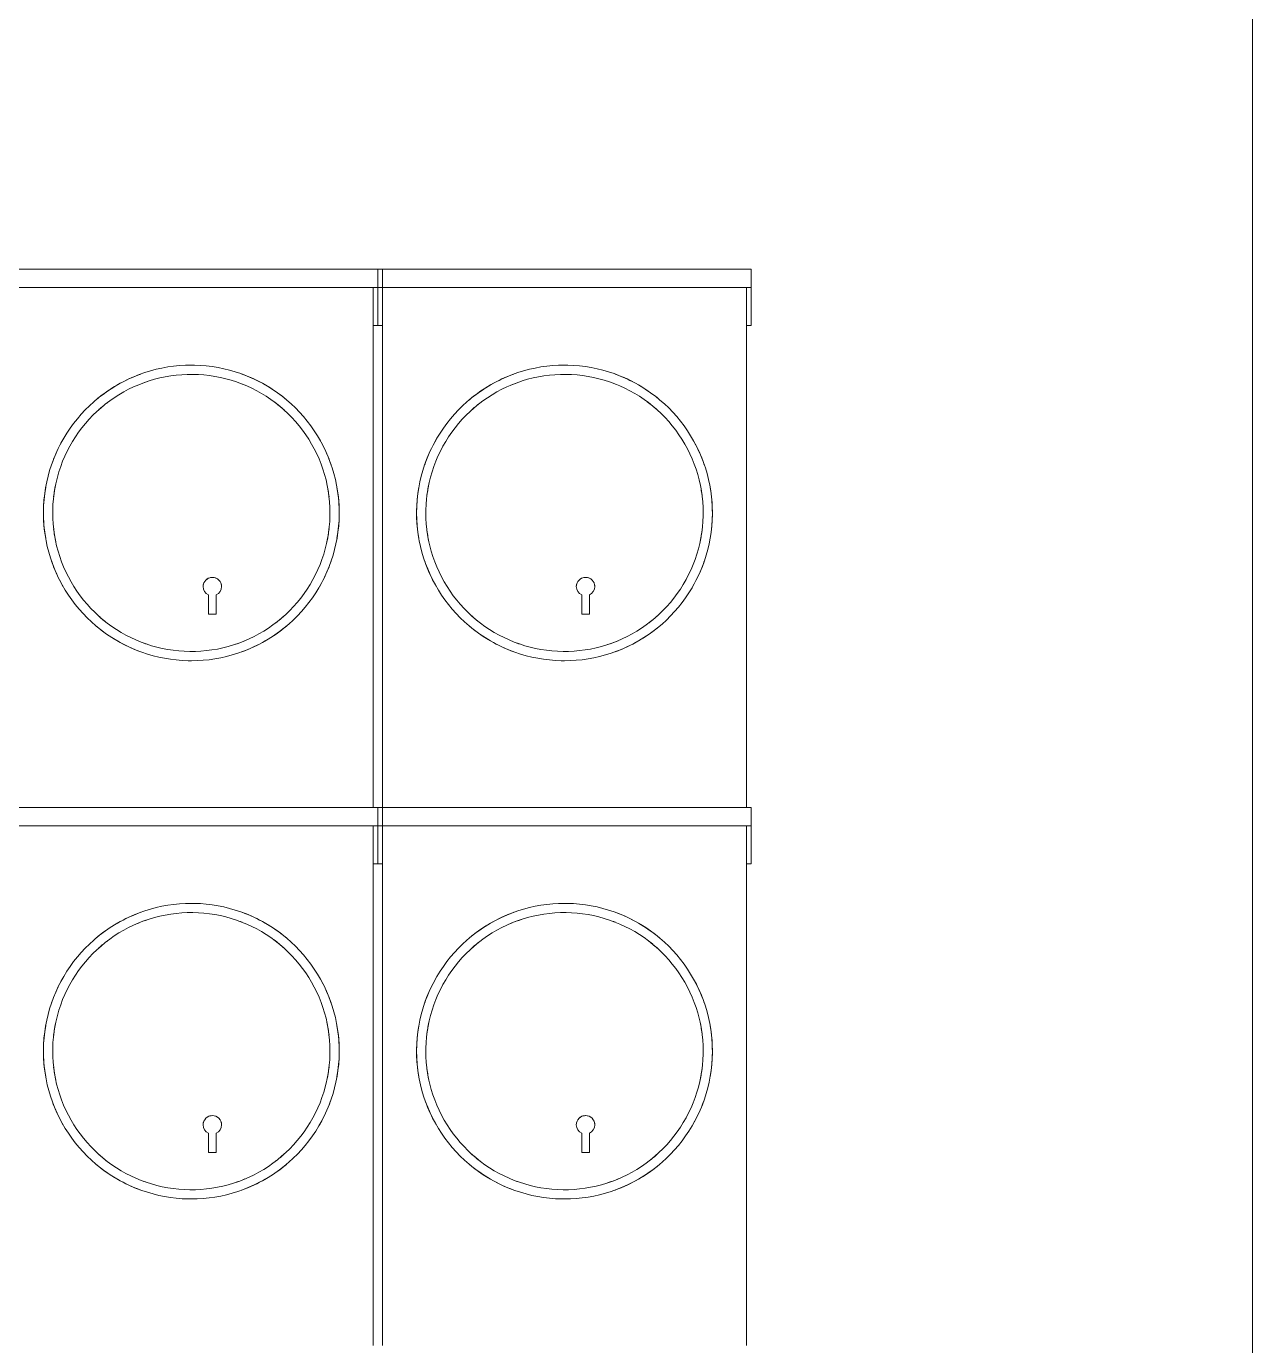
# Model space of a CAD drawing. Header units: metres. Extents: x -144 to 1000, y -717 to 29.
# Drawn here: x 221.269 to 222.112, y -654.906 to -653.999 of the extents above; entities that cross this region are included whole.
import ezdxf

# ---------------------------------------------------------------- set-up
doc = ezdxf.new("R2010")
doc.units = ezdxf.units.M
doc.layers.get('0').update_dxf_attribs({"color": 1})
doc.layers.add('E-ELEC-FIXT', color=7, linetype='Continuous', lineweight=9)
doc.layers.add('S-COLS', color=7, linetype='Continuous', lineweight=9)

# ---------------------------------------------------------------- blocks, each defined once
blk = doc.blocks.new('ololo')
at = {"layer": 'E-ELEC-FIXT'}
for p, q in [((221.5107, -654.16618), (221.25753, -654.16618)), ((221.5107, -654.16618), (221.51388, -654.16618)), ((221.5107, -654.17888), (221.5107, -654.16618)), ((221.51388, -654.17888), (221.51388, -654.16618)), ((221.76705, -654.16618), (221.51388, -654.16618)), ((221.76705, -654.17888), (221.76705, -654.16618)), ((221.25753, -654.17888), (221.5107, -654.17888)), ((221.50753, -654.20503), (221.50753, -654.17888)), ((221.51388, -654.17888), (221.5107, -654.17888)), ((221.5107, -654.17888), (221.5107, -654.20503)), ((221.51388, -654.17888), (221.51388, -654.20503)), ((221.51388, -654.17888), (221.76705, -654.17888)), ((221.76388, -654.20503), (221.76388, -654.17888)), ((221.76705, -654.17888), (221.76705, -654.20503)), ((221.5107, -654.20503), (221.50753, -654.20503)), ((221.50753, -654.53614), (221.50753, -654.20503)), ((221.51388, -654.20503), (221.5107, -654.20503)), ((221.51388, -654.20503), (221.51388, -654.53614)), ((221.76705, -654.20503), (221.76388, -654.20503)), ((221.76388, -654.53614), (221.76388, -654.20503)), ((221.39437, -654.39018), (221.39437, -654.40136)), ((221.39959, -654.40136), (221.39959, -654.39018)), ((221.65072, -654.39018), (221.65072, -654.40136)), ((221.65594, -654.40136), (221.65594, -654.39018)), ((221.39437, -654.40344), (221.39437, -654.40136)), ((221.39437, -654.40136), (221.39437, -654.40344)), ((221.39437, -654.40344), (221.39959, -654.40344)), ((221.39959, -654.40344), (221.39437, -654.40344)), ((221.39959, -654.40136), (221.39959, -654.40344)), ((221.39959, -654.40344), (221.39959, -654.40136)), ((221.65072, -654.40344), (221.65072, -654.40136)), ((221.65072, -654.40136), (221.65072, -654.40344)), ((221.65072, -654.40344), (221.65594, -654.40344)), ((221.65594, -654.40344), (221.65072, -654.40344)), ((221.65594, -654.40136), (221.65594, -654.40344)), ((221.65594, -654.40344), (221.65594, -654.40136)), ((221.5107, -654.53614), (221.25753, -654.53614)), ((221.5107, -654.53614), (221.51388, -654.53614)), ((221.5107, -654.54884), (221.5107, -654.53614)), ((221.51388, -654.54884), (221.51388, -654.53614)), ((221.76705, -654.53614), (221.51388, -654.53614)), ((221.76705, -654.54884), (221.76705, -654.53614)), ((221.25753, -654.54884), (221.5107, -654.54884)), ((221.50753, -654.57499), (221.50753, -654.54884)), ((221.51388, -654.54884), (221.5107, -654.54884)), ((221.5107, -654.54884), (221.5107, -654.57499)), ((221.51388, -654.54884), (221.51388, -654.57499)), ((221.51388, -654.54884), (221.76705, -654.54884)), ((221.76388, -654.57499), (221.76388, -654.54884)), ((221.76705, -654.54884), (221.76705, -654.57499)), ((221.5107, -654.57499), (221.50753, -654.57499)), ((221.50753, -654.9061), (221.50753, -654.57499)), ((221.51388, -654.57499), (221.5107, -654.57499)), ((221.51388, -654.57499), (221.51388, -654.9061)), ((221.76705, -654.57499), (221.76388, -654.57499)), ((221.76388, -654.9061), (221.76388, -654.57499)), ((221.39437, -654.76014), (221.39437, -654.77132)), ((221.39959, -654.77132), (221.39959, -654.76014)), ((221.65072, -654.76014), (221.65072, -654.77132)), ((221.65594, -654.77132), (221.65594, -654.76014)), ((221.39437, -654.7734), (221.39437, -654.77132)), ((221.39437, -654.77132), (221.39437, -654.7734)), ((221.39437, -654.7734), (221.39959, -654.7734)), ((221.39959, -654.7734), (221.39437, -654.7734)), ((221.39959, -654.77132), (221.39959, -654.7734)), ((221.39959, -654.7734), (221.39959, -654.77132)), ((221.65072, -654.7734), (221.65072, -654.77132)), ((221.65072, -654.77132), (221.65072, -654.7734)), ((221.65072, -654.7734), (221.65594, -654.7734)), ((221.65594, -654.7734), (221.65072, -654.7734)), ((221.65594, -654.77132), (221.65594, -654.7734)), ((221.65594, -654.7734), (221.65594, -654.77132))]:
    blk.add_line(p, q, dxfattribs=at)
at = {"layer": 'E-ELEC-FIXT', "flags": 128}
for points in [[(221.38253, -654.23216), (221.37846, -654.23224), (221.37441, -654.23249), (221.37036, -654.23289), (221.36634, -654.23346), (221.36234, -654.23419), (221.35838, -654.23507), (221.35445, -654.23612), (221.35057, -654.23732), (221.34674, -654.23867), (221.34296, -654.24018), (221.33925, -654.24184), (221.33561, -654.24364), (221.33204, -654.24559), (221.32856, -654.24768), (221.32516, -654.24991), (221.32185, -654.25227), (221.31864, -654.25476), (221.31553, -654.25738), (221.31253, -654.26012), (221.30964, -654.26297), (221.30687, -654.26595), (221.30422, -654.26903), (221.30169, -654.27221), (221.2993, -654.27549), (221.29703, -654.27887), (221.29491, -654.28233), (221.29292, -654.28587), (221.29108, -654.28949), (221.28938, -654.29319), (221.28783, -654.29694), (221.28644, -654.30076), (221.28519, -654.30463), (221.28411, -654.30855), (221.28318, -654.3125), (221.28241, -654.31649), (221.2818, -654.32051), (221.28135, -654.32455), (221.28106, -654.3286), (221.28093, -654.33266), (221.28097, -654.33673), (221.28117, -654.34079), (221.28153, -654.34483), (221.28206, -654.34886), (221.28274, -654.35287), (221.28358, -654.35684), (221.28459, -654.36078), (221.28575, -654.36468), (221.28706, -654.36852), (221.28853, -654.37231), (221.29014, -654.37604), (221.29191, -654.3797), (221.29382, -654.38329), (221.29587, -654.3868), (221.29806, -654.39022), (221.30038, -654.39355), (221.30284, -654.39679), (221.30543, -654.39993), (221.30813, -654.40296), (221.31096, -654.40588), (221.3139, -654.40868), (221.31695, -654.41136), (221.32011, -654.41392), (221.32336, -654.41636), (221.32671, -654.41866), (221.33015, -654.42082), (221.33368, -654.42284), (221.33728, -654.42473), (221.34095, -654.42646), (221.34469, -654.42805), (221.34849, -654.42949), (221.35235, -654.43077), (221.35625, -654.4319), (221.3602, -654.43288), (221.36418, -654.43369), (221.36819, -654.43434), (221.37222, -654.43484), (221.37627, -654.43517), (221.38033, -654.43534), (221.38253, -654.43536)], [(221.38253, -654.43536), (221.38659, -654.43528), (221.39065, -654.43504), (221.39469, -654.43463), (221.39871, -654.43406), (221.40271, -654.43333), (221.40668, -654.43245), (221.41061, -654.4314), (221.41449, -654.4302), (221.41832, -654.42885), (221.42209, -654.42734), (221.4258, -654.42568), (221.42944, -654.42388), (221.43301, -654.42193), (221.4365, -654.41984), (221.4399, -654.41761), (221.4432, -654.41525), (221.44641, -654.41276), (221.44952, -654.41014), (221.45252, -654.4074), (221.45541, -654.40455), (221.45818, -654.40157), (221.46083, -654.39849), (221.46336, -654.39531), (221.46576, -654.39203), (221.46802, -654.38865), (221.47015, -654.38519), (221.47213, -654.38165), (221.47398, -654.37803), (221.47567, -654.37433), (221.47722, -654.37058), (221.47862, -654.36676), (221.47986, -654.36289), (221.48095, -654.35897), (221.48188, -654.35502), (221.48265, -654.35103), (221.48326, -654.34701), (221.48371, -654.34297), (221.484, -654.33892), (221.48412, -654.33486), (221.48408, -654.33079), (221.48388, -654.32673), (221.48352, -654.32269), (221.483, -654.31866), (221.48231, -654.31465), (221.48147, -654.31068), (221.48047, -654.30674), (221.47931, -654.30284), (221.478, -654.299), (221.47653, -654.29521), (221.47491, -654.29148), (221.47315, -654.28782), (221.47124, -654.28423), (221.46919, -654.28072), (221.467, -654.2773), (221.46467, -654.27397), (221.46221, -654.27073), (221.45963, -654.2676), (221.45692, -654.26456), (221.4541, -654.26165), (221.45115, -654.25884), (221.4481, -654.25616), (221.44495, -654.2536), (221.44169, -654.25116), (221.43834, -654.24886), (221.4349, -654.2467), (221.43138, -654.24468), (221.42778, -654.24279), (221.4241, -654.24106), (221.42036, -654.23947), (221.41656, -654.23803), (221.41271, -654.23675), (221.4088, -654.23562), (221.40486, -654.23464), (221.40088, -654.23383), (221.39687, -654.23318), (221.39283, -654.23268), (221.38878, -654.23235), (221.38472, -654.23218), (221.38253, -654.23216)], [(221.63888, -654.23216), (221.63481, -654.23224), (221.63076, -654.23249), (221.62671, -654.23289), (221.62269, -654.23346), (221.61869, -654.23419), (221.61473, -654.23507), (221.6108, -654.23612), (221.60692, -654.23732), (221.60309, -654.23867), (221.59931, -654.24018), (221.5956, -654.24184), (221.59196, -654.24364), (221.58839, -654.24559), (221.58491, -654.24768), (221.58151, -654.24991), (221.5782, -654.25227), (221.57499, -654.25476), (221.57188, -654.25738), (221.56888, -654.26012), (221.56599, -654.26297), (221.56322, -654.26595), (221.56057, -654.26903), (221.55804, -654.27221), (221.55565, -654.27549), (221.55338, -654.27887), (221.55126, -654.28233), (221.54927, -654.28587), (221.54743, -654.28949), (221.54573, -654.29319), (221.54418, -654.29694), (221.54279, -654.30076), (221.54154, -654.30463), (221.54046, -654.30855), (221.53953, -654.3125), (221.53876, -654.31649), (221.53815, -654.32051), (221.5377, -654.32455), (221.53741, -654.3286), (221.53728, -654.33266), (221.53732, -654.33673), (221.53752, -654.34079), (221.53788, -654.34483), (221.53841, -654.34886), (221.53909, -654.35287), (221.53993, -654.35684), (221.54094, -654.36078), (221.5421, -654.36468), (221.54341, -654.36852), (221.54488, -654.37231), (221.54649, -654.37604), (221.54826, -654.3797), (221.55017, -654.38329), (221.55222, -654.3868), (221.55441, -654.39022), (221.55673, -654.39355), (221.55919, -654.39679), (221.56178, -654.39993), (221.56448, -654.40296), (221.56731, -654.40588), (221.57025, -654.40868), (221.5733, -654.41136), (221.57646, -654.41392), (221.57971, -654.41636), (221.58306, -654.41866), (221.5865, -654.42082), (221.59003, -654.42284), (221.59363, -654.42473), (221.5973, -654.42646), (221.60104, -654.42805), (221.60484, -654.42949), (221.6087, -654.43077), (221.6126, -654.4319), (221.61655, -654.43288), (221.62053, -654.43369), (221.62454, -654.43434), (221.62857, -654.43484), (221.63262, -654.43517), (221.63668, -654.43534), (221.63888, -654.43536)], [(221.63888, -654.43536), (221.64294, -654.43528), (221.647, -654.43504), (221.65104, -654.43463), (221.65506, -654.43406), (221.65906, -654.43333), (221.66303, -654.43245), (221.66696, -654.4314), (221.67084, -654.4302), (221.67467, -654.42885), (221.67844, -654.42734), (221.68215, -654.42568), (221.68579, -654.42388), (221.68936, -654.42193), (221.69285, -654.41984), (221.69625, -654.41761), (221.69955, -654.41525), (221.70276, -654.41276), (221.70587, -654.41014), (221.70887, -654.4074), (221.71176, -654.40455), (221.71453, -654.40157), (221.71718, -654.39849), (221.71971, -654.39531), (221.72211, -654.39203), (221.72437, -654.38865), (221.7265, -654.38519), (221.72848, -654.38165), (221.73033, -654.37803), (221.73202, -654.37433), (221.73357, -654.37058), (221.73497, -654.36676), (221.73621, -654.36289), (221.7373, -654.35897), (221.73823, -654.35502), (221.739, -654.35103), (221.73961, -654.34701), (221.74006, -654.34297), (221.74035, -654.33892), (221.74047, -654.33486), (221.74043, -654.33079), (221.74023, -654.32673), (221.73987, -654.32269), (221.73935, -654.31866), (221.73866, -654.31465), (221.73782, -654.31068), (221.73682, -654.30674), (221.73566, -654.30284), (221.73435, -654.299), (221.73288, -654.29521), (221.73126, -654.29148), (221.7295, -654.28782), (221.72759, -654.28423), (221.72554, -654.28072), (221.72335, -654.2773), (221.72102, -654.27397), (221.71856, -654.27073), (221.71598, -654.2676), (221.71327, -654.26456), (221.71045, -654.26165), (221.7075, -654.25884), (221.70445, -654.25616), (221.7013, -654.2536), (221.69804, -654.25116), (221.69469, -654.24886), (221.69125, -654.2467), (221.68773, -654.24468), (221.68413, -654.24279), (221.68045, -654.24106), (221.67671, -654.23947), (221.67291, -654.23803), (221.66906, -654.23675), (221.66515, -654.23562), (221.66121, -654.23464), (221.65723, -654.23383), (221.65322, -654.23318), (221.64918, -654.23268), (221.64513, -654.23235), (221.64107, -654.23218), (221.63888, -654.23216)], [(221.47778, -654.33376), (221.4777, -654.32995), (221.47747, -654.32615), (221.47709, -654.32236), (221.47656, -654.31859), (221.47588, -654.31484), (221.47505, -654.31112), (221.47407, -654.30744), (221.47294, -654.3038), (221.47167, -654.30021), (221.47026, -654.29667), (221.4687, -654.29319), (221.46701, -654.28978), (221.46519, -654.28643), (221.46323, -654.28316), (221.46114, -654.27998), (221.45893, -654.27688), (221.45659, -654.27387), (221.45414, -654.27095), (221.45157, -654.26814), (221.44889, -654.26543), (221.4461, -654.26283), (221.44322, -654.26035), (221.44023, -654.25798), (221.43716, -654.25573), (221.43399, -654.25361), (221.43074, -654.25162), (221.42742, -654.24975), (221.42403, -654.24803), (221.42056, -654.24643), (221.41704, -654.24498), (221.41346, -654.24367), (221.40984, -654.24251), (221.40617, -654.24149), (221.40246, -654.24062), (221.39872, -654.2399), (221.39495, -654.23932), (221.39116, -654.2389), (221.38736, -654.23863), (221.38356, -654.23852), (221.37975, -654.23855), (221.37594, -654.23874), (221.37215, -654.23908), (221.36837, -654.23957), (221.36461, -654.24021), (221.36089, -654.241), (221.35719, -654.24194), (221.35354, -654.24303), (221.34994, -654.24426), (221.34638, -654.24563), (221.34289, -654.24715), (221.33946, -654.2488), (221.33609, -654.25059), (221.33281, -654.25252), (221.3296, -654.25457), (221.32647, -654.25675), (221.32344, -654.25905), (221.3205, -654.26148), (221.31766, -654.26402), (221.31492, -654.26666), (221.31229, -654.26942), (221.30977, -654.27228), (221.30737, -654.27524), (221.30509, -654.27829), (221.30294, -654.28143), (221.30091, -654.28466), (221.29901, -654.28796), (221.29725, -654.29134), (221.29562, -654.29478), (221.29413, -654.29829), (221.29278, -654.30185), (221.29158, -654.30547), (221.29052, -654.30913), (221.28961, -654.31283), (221.28884, -654.31656), (221.28823, -654.32032), (221.28777, -654.3241), (221.28746, -654.3279), (221.2873, -654.3317), (221.28728, -654.33376)], [(221.73413, -654.33376), (221.73405, -654.32995), (221.73382, -654.32615), (221.73344, -654.32236), (221.73291, -654.31859), (221.73223, -654.31484), (221.7314, -654.31112), (221.73042, -654.30744), (221.72929, -654.3038), (221.72802, -654.30021), (221.72661, -654.29667), (221.72505, -654.29319), (221.72336, -654.28978), (221.72154, -654.28643), (221.71958, -654.28316), (221.71749, -654.27998), (221.71528, -654.27688), (221.71294, -654.27387), (221.71049, -654.27095), (221.70792, -654.26814), (221.70524, -654.26543), (221.70245, -654.26283), (221.69957, -654.26035), (221.69658, -654.25798), (221.69351, -654.25573), (221.69034, -654.25361), (221.68709, -654.25162), (221.68377, -654.24975), (221.68038, -654.24803), (221.67691, -654.24643), (221.67339, -654.24498), (221.66981, -654.24367), (221.66619, -654.24251), (221.66252, -654.24149), (221.65881, -654.24062), (221.65507, -654.2399), (221.6513, -654.23932), (221.64751, -654.2389), (221.64371, -654.23863), (221.63991, -654.23852), (221.6361, -654.23855), (221.63229, -654.23874), (221.6285, -654.23908), (221.62472, -654.23957), (221.62096, -654.24021), (221.61724, -654.241), (221.61354, -654.24194), (221.60989, -654.24303), (221.60629, -654.24426), (221.60273, -654.24563), (221.59924, -654.24715), (221.59581, -654.2488), (221.59244, -654.25059), (221.58916, -654.25252), (221.58595, -654.25457), (221.58282, -654.25675), (221.57979, -654.25905), (221.57685, -654.26148), (221.57401, -654.26402), (221.57127, -654.26666), (221.56864, -654.26942), (221.56612, -654.27228), (221.56372, -654.27524), (221.56144, -654.27829), (221.55929, -654.28143), (221.55726, -654.28466), (221.55536, -654.28796), (221.5536, -654.29134), (221.55197, -654.29478), (221.55048, -654.29829), (221.54913, -654.30185), (221.54793, -654.30547), (221.54687, -654.30913), (221.54596, -654.31283), (221.54519, -654.31656), (221.54458, -654.32032), (221.54412, -654.3241), (221.54381, -654.3279), (221.54365, -654.3317), (221.54363, -654.33376)], [(221.28728, -654.33376), (221.28735, -654.33757), (221.28758, -654.34137), (221.28796, -654.34516), (221.28849, -654.34894), (221.28918, -654.35268), (221.29001, -654.3564), (221.29099, -654.36008), (221.29211, -654.36372), (221.29338, -654.36731), (221.2948, -654.37085), (221.29635, -654.37433), (221.29804, -654.37774), (221.29987, -654.38109), (221.30183, -654.38436), (221.30391, -654.38754), (221.30613, -654.39064), (221.30846, -654.39365), (221.31092, -654.39657), (221.31349, -654.39938), (221.31617, -654.40209), (221.31895, -654.40469), (221.32184, -654.40717), (221.32482, -654.40954), (221.3279, -654.41179), (221.33106, -654.41391), (221.33431, -654.4159), (221.33763, -654.41777), (221.34103, -654.41949), (221.34449, -654.42109), (221.34801, -654.42254), (221.35159, -654.42385), (221.35522, -654.42501), (221.35889, -654.42603), (221.3626, -654.4269), (221.36634, -654.42762), (221.3701, -654.4282), (221.37389, -654.42862), (221.37769, -654.42889), (221.3815, -654.429), (221.38531, -654.42897), (221.38911, -654.42878), (221.39291, -654.42844), (221.39669, -654.42795), (221.40044, -654.42731), (221.40417, -654.42652), (221.40786, -654.42558), (221.41151, -654.42449), (221.41512, -654.42326), (221.41867, -654.42189), (221.42217, -654.42037), (221.4256, -654.41872), (221.42896, -654.41693), (221.43225, -654.415), (221.43546, -654.41295), (221.43858, -654.41077), (221.44162, -654.40847), (221.44456, -654.40604), (221.4474, -654.40351), (221.45014, -654.40086), (221.45276, -654.3981), (221.45528, -654.39524), (221.45768, -654.39228), (221.45996, -654.38923), (221.46212, -654.38609), (221.46415, -654.38286), (221.46604, -654.37956), (221.46781, -654.37618), (221.46944, -654.37274), (221.47093, -654.36923), (221.47227, -654.36567), (221.47348, -654.36205), (221.47454, -654.35839), (221.47545, -654.35469), (221.47621, -654.35096), (221.47682, -654.3472), (221.47729, -654.34342), (221.4776, -654.33962), (221.47776, -654.33582), (221.47778, -654.33376)], [(221.54363, -654.33376), (221.5437, -654.33757), (221.54393, -654.34137), (221.54431, -654.34516), (221.54484, -654.34894), (221.54553, -654.35268), (221.54636, -654.3564), (221.54734, -654.36008), (221.54846, -654.36372), (221.54973, -654.36731), (221.55115, -654.37085), (221.5527, -654.37433), (221.55439, -654.37774), (221.55622, -654.38109), (221.55818, -654.38436), (221.56026, -654.38754), (221.56248, -654.39064), (221.56481, -654.39365), (221.56727, -654.39657), (221.56984, -654.39938), (221.57252, -654.40209), (221.5753, -654.40469), (221.57819, -654.40717), (221.58117, -654.40954), (221.58425, -654.41179), (221.58741, -654.41391), (221.59066, -654.4159), (221.59398, -654.41777), (221.59738, -654.41949), (221.60084, -654.42109), (221.60436, -654.42254), (221.60794, -654.42385), (221.61157, -654.42501), (221.61524, -654.42603), (221.61895, -654.4269), (221.62269, -654.42762), (221.62645, -654.4282), (221.63024, -654.42862), (221.63404, -654.42889), (221.63785, -654.429), (221.64166, -654.42897), (221.64546, -654.42878), (221.64926, -654.42844), (221.65304, -654.42795), (221.65679, -654.42731), (221.66052, -654.42652), (221.66421, -654.42558), (221.66786, -654.42449), (221.67147, -654.42326), (221.67502, -654.42189), (221.67852, -654.42037), (221.68195, -654.41872), (221.68531, -654.41693), (221.6886, -654.415), (221.69181, -654.41295), (221.69493, -654.41077), (221.69797, -654.40847), (221.70091, -654.40604), (221.70375, -654.40351), (221.70649, -654.40086), (221.70911, -654.3981), (221.71163, -654.39524), (221.71403, -654.39228), (221.71631, -654.38923), (221.71847, -654.38609), (221.7205, -654.38286), (221.72239, -654.37956), (221.72416, -654.37618), (221.72579, -654.37274), (221.72728, -654.36923), (221.72862, -654.36567), (221.72983, -654.36205), (221.73089, -654.35839), (221.7318, -654.35469), (221.73256, -654.35096), (221.73317, -654.3472), (221.73364, -654.34342), (221.73395, -654.33962), (221.73411, -654.33582), (221.73413, -654.33376)], [(221.38253, -654.60212), (221.37846, -654.6022), (221.37441, -654.60245), (221.37036, -654.60285), (221.36634, -654.60342), (221.36234, -654.60415), (221.35838, -654.60503), (221.35445, -654.60608), (221.35057, -654.60728), (221.34674, -654.60863), (221.34296, -654.61014), (221.33925, -654.6118), (221.33561, -654.6136), (221.33204, -654.61555), (221.32856, -654.61764), (221.32516, -654.61987), (221.32185, -654.62223), (221.31864, -654.62472), (221.31553, -654.62734), (221.31253, -654.63008), (221.30964, -654.63293), (221.30687, -654.63591), (221.30422, -654.63899), (221.30169, -654.64217), (221.2993, -654.64545), (221.29703, -654.64883), (221.29491, -654.65229), (221.29292, -654.65583), (221.29108, -654.65945), (221.28938, -654.66315), (221.28783, -654.6669), (221.28644, -654.67072), (221.28519, -654.67459), (221.28411, -654.67851), (221.28318, -654.68246), (221.28241, -654.68645), (221.2818, -654.69047), (221.28135, -654.69451), (221.28106, -654.69856), (221.28093, -654.70262), (221.28097, -654.70669), (221.28117, -654.71075), (221.28153, -654.71479), (221.28206, -654.71882), (221.28274, -654.72283), (221.28358, -654.7268), (221.28459, -654.73074), (221.28575, -654.73464), (221.28706, -654.73848), (221.28853, -654.74227), (221.29014, -654.746), (221.29191, -654.74966), (221.29382, -654.75325), (221.29587, -654.75676), (221.29806, -654.76018), (221.30038, -654.76351), (221.30284, -654.76675), (221.30543, -654.76989), (221.30813, -654.77292), (221.31096, -654.77584), (221.3139, -654.77864), (221.31695, -654.78132), (221.32011, -654.78388), (221.32336, -654.78632), (221.32671, -654.78862), (221.33015, -654.79078), (221.33368, -654.7928), (221.33728, -654.79469), (221.34095, -654.79642), (221.34469, -654.79801), (221.34849, -654.79945), (221.35235, -654.80073), (221.35625, -654.80186), (221.3602, -654.80284), (221.36418, -654.80365), (221.36819, -654.8043), (221.37222, -654.8048), (221.37627, -654.80513), (221.38033, -654.8053), (221.38253, -654.80532)], [(221.38253, -654.80532), (221.38659, -654.80524), (221.39065, -654.805), (221.39469, -654.80459), (221.39871, -654.80402), (221.40271, -654.80329), (221.40668, -654.80241), (221.41061, -654.80136), (221.41449, -654.80016), (221.41832, -654.79881), (221.42209, -654.7973), (221.4258, -654.79564), (221.42944, -654.79384), (221.43301, -654.79189), (221.4365, -654.7898), (221.4399, -654.78757), (221.4432, -654.78521), (221.44641, -654.78272), (221.44952, -654.7801), (221.45252, -654.77736), (221.45541, -654.77451), (221.45818, -654.77153), (221.46083, -654.76845), (221.46336, -654.76527), (221.46576, -654.76199), (221.46802, -654.75861), (221.47015, -654.75515), (221.47213, -654.75161), (221.47398, -654.74799), (221.47567, -654.74429), (221.47722, -654.74054), (221.47862, -654.73672), (221.47986, -654.73285), (221.48095, -654.72893), (221.48188, -654.72498), (221.48265, -654.72099), (221.48326, -654.71697), (221.48371, -654.71293), (221.484, -654.70888), (221.48412, -654.70482), (221.48408, -654.70075), (221.48388, -654.69669), (221.48352, -654.69265), (221.483, -654.68862), (221.48231, -654.68461), (221.48147, -654.68064), (221.48047, -654.6767), (221.47931, -654.6728), (221.478, -654.66896), (221.47653, -654.66517), (221.47491, -654.66144), (221.47315, -654.65778), (221.47124, -654.65419), (221.46919, -654.65068), (221.467, -654.64726), (221.46467, -654.64393), (221.46221, -654.64069), (221.45963, -654.63756), (221.45692, -654.63452), (221.4541, -654.63161), (221.45115, -654.6288), (221.4481, -654.62612), (221.44495, -654.62356), (221.44169, -654.62112), (221.43834, -654.61882), (221.4349, -654.61666), (221.43138, -654.61464), (221.42778, -654.61275), (221.4241, -654.61102), (221.42036, -654.60943), (221.41656, -654.60799), (221.41271, -654.60671), (221.4088, -654.60558), (221.40486, -654.6046), (221.40088, -654.60379), (221.39687, -654.60314), (221.39283, -654.60264), (221.38878, -654.60231), (221.38472, -654.60214), (221.38253, -654.60212)], [(221.63888, -654.60212), (221.63481, -654.6022), (221.63076, -654.60245), (221.62671, -654.60285), (221.62269, -654.60342), (221.61869, -654.60415), (221.61473, -654.60503), (221.6108, -654.60608), (221.60692, -654.60728), (221.60309, -654.60863), (221.59931, -654.61014), (221.5956, -654.6118), (221.59196, -654.6136), (221.58839, -654.61555), (221.58491, -654.61764), (221.58151, -654.61987), (221.5782, -654.62223), (221.57499, -654.62472), (221.57188, -654.62734), (221.56888, -654.63008), (221.56599, -654.63293), (221.56322, -654.63591), (221.56057, -654.63899), (221.55804, -654.64217), (221.55565, -654.64545), (221.55338, -654.64883), (221.55126, -654.65229), (221.54927, -654.65583), (221.54743, -654.65945), (221.54573, -654.66315), (221.54418, -654.6669), (221.54279, -654.67072), (221.54154, -654.67459), (221.54046, -654.67851), (221.53953, -654.68246), (221.53876, -654.68645), (221.53815, -654.69047), (221.5377, -654.69451), (221.53741, -654.69856), (221.53728, -654.70262), (221.53732, -654.70669), (221.53752, -654.71075), (221.53788, -654.71479), (221.53841, -654.71882), (221.53909, -654.72283), (221.53993, -654.7268), (221.54094, -654.73074), (221.5421, -654.73464), (221.54341, -654.73848), (221.54488, -654.74227), (221.54649, -654.746), (221.54826, -654.74966), (221.55017, -654.75325), (221.55222, -654.75676), (221.55441, -654.76018), (221.55673, -654.76351), (221.55919, -654.76675), (221.56178, -654.76989), (221.56448, -654.77292), (221.56731, -654.77584), (221.57025, -654.77864), (221.5733, -654.78132), (221.57646, -654.78388), (221.57971, -654.78632), (221.58306, -654.78862), (221.5865, -654.79078), (221.59003, -654.7928), (221.59363, -654.79469), (221.5973, -654.79642), (221.60104, -654.79801), (221.60484, -654.79945), (221.6087, -654.80073), (221.6126, -654.80186), (221.61655, -654.80284), (221.62053, -654.80365), (221.62454, -654.8043), (221.62857, -654.8048), (221.63262, -654.80513), (221.63668, -654.8053), (221.63888, -654.80532)], [(221.63888, -654.80532), (221.64294, -654.80524), (221.647, -654.805), (221.65104, -654.80459), (221.65506, -654.80402), (221.65906, -654.80329), (221.66303, -654.80241), (221.66696, -654.80136), (221.67084, -654.80016), (221.67467, -654.79881), (221.67844, -654.7973), (221.68215, -654.79564), (221.68579, -654.79384), (221.68936, -654.79189), (221.69285, -654.7898), (221.69625, -654.78757), (221.69955, -654.78521), (221.70276, -654.78272), (221.70587, -654.7801), (221.70887, -654.77736), (221.71176, -654.77451), (221.71453, -654.77153), (221.71718, -654.76845), (221.71971, -654.76527), (221.72211, -654.76199), (221.72437, -654.75861), (221.7265, -654.75515), (221.72848, -654.75161), (221.73033, -654.74799), (221.73202, -654.74429), (221.73357, -654.74054), (221.73497, -654.73672), (221.73621, -654.73285), (221.7373, -654.72893), (221.73823, -654.72498), (221.739, -654.72099), (221.73961, -654.71697), (221.74006, -654.71293), (221.74035, -654.70888), (221.74047, -654.70482), (221.74043, -654.70075), (221.74023, -654.69669), (221.73987, -654.69265), (221.73935, -654.68862), (221.73866, -654.68461), (221.73782, -654.68064), (221.73682, -654.6767), (221.73566, -654.6728), (221.73435, -654.66896), (221.73288, -654.66517), (221.73126, -654.66144), (221.7295, -654.65778), (221.72759, -654.65419), (221.72554, -654.65068), (221.72335, -654.64726), (221.72102, -654.64393), (221.71856, -654.64069), (221.71598, -654.63756), (221.71327, -654.63452), (221.71045, -654.63161), (221.7075, -654.6288), (221.70445, -654.62612), (221.7013, -654.62356), (221.69804, -654.62112), (221.69469, -654.61882), (221.69125, -654.61666), (221.68773, -654.61464), (221.68413, -654.61275), (221.68045, -654.61102), (221.67671, -654.60943), (221.67291, -654.60799), (221.66906, -654.60671), (221.66515, -654.60558), (221.66121, -654.6046), (221.65723, -654.60379), (221.65322, -654.60314), (221.64918, -654.60264), (221.64513, -654.60231), (221.64107, -654.60214), (221.63888, -654.60212)], [(221.47778, -654.70372), (221.4777, -654.69991), (221.47747, -654.69611), (221.47709, -654.69232), (221.47656, -654.68855), (221.47588, -654.6848), (221.47505, -654.68108), (221.47407, -654.6774), (221.47294, -654.67376), (221.47167, -654.67017), (221.47026, -654.66663), (221.4687, -654.66315), (221.46701, -654.65974), (221.46519, -654.65639), (221.46323, -654.65312), (221.46114, -654.64994), (221.45893, -654.64684), (221.45659, -654.64383), (221.45414, -654.64091), (221.45157, -654.6381), (221.44889, -654.63539), (221.4461, -654.63279), (221.44322, -654.63031), (221.44023, -654.62794), (221.43716, -654.62569), (221.43399, -654.62357), (221.43074, -654.62158), (221.42742, -654.61971), (221.42403, -654.61799), (221.42056, -654.61639), (221.41704, -654.61494), (221.41346, -654.61363), (221.40984, -654.61247), (221.40617, -654.61145), (221.40246, -654.61058), (221.39872, -654.60986), (221.39495, -654.60928), (221.39116, -654.60886), (221.38736, -654.60859), (221.38356, -654.60848), (221.37975, -654.60851), (221.37594, -654.6087), (221.37215, -654.60904), (221.36837, -654.60953), (221.36461, -654.61017), (221.36089, -654.61096), (221.35719, -654.6119), (221.35354, -654.61299), (221.34994, -654.61422), (221.34638, -654.61559), (221.34289, -654.61711), (221.33946, -654.61876), (221.33609, -654.62055), (221.33281, -654.62248), (221.3296, -654.62453), (221.32647, -654.62671), (221.32344, -654.62901), (221.3205, -654.63144), (221.31766, -654.63398), (221.31492, -654.63662), (221.31229, -654.63938), (221.30977, -654.64224), (221.30737, -654.6452), (221.30509, -654.64825), (221.30294, -654.65139), (221.30091, -654.65462), (221.29901, -654.65792), (221.29725, -654.6613), (221.29562, -654.66474), (221.29413, -654.66825), (221.29278, -654.67181), (221.29158, -654.67543), (221.29052, -654.67909), (221.28961, -654.68279), (221.28884, -654.68652), (221.28823, -654.69028), (221.28777, -654.69406), (221.28746, -654.69786), (221.2873, -654.70166), (221.28728, -654.70372)], [(221.73413, -654.70372), (221.73405, -654.69991), (221.73382, -654.69611), (221.73344, -654.69232), (221.73291, -654.68855), (221.73223, -654.6848), (221.7314, -654.68108), (221.73042, -654.6774), (221.72929, -654.67376), (221.72802, -654.67017), (221.72661, -654.66663), (221.72505, -654.66315), (221.72336, -654.65974), (221.72154, -654.65639), (221.71958, -654.65312), (221.71749, -654.64994), (221.71528, -654.64684), (221.71294, -654.64383), (221.71049, -654.64091), (221.70792, -654.6381), (221.70524, -654.63539), (221.70245, -654.63279), (221.69957, -654.63031), (221.69658, -654.62794), (221.69351, -654.62569), (221.69034, -654.62357), (221.68709, -654.62158), (221.68377, -654.61971), (221.68038, -654.61799), (221.67691, -654.61639), (221.67339, -654.61494), (221.66981, -654.61363), (221.66619, -654.61247), (221.66252, -654.61145), (221.65881, -654.61058), (221.65507, -654.60986), (221.6513, -654.60928), (221.64751, -654.60886), (221.64371, -654.60859), (221.63991, -654.60848), (221.6361, -654.60851), (221.63229, -654.6087), (221.6285, -654.60904), (221.62472, -654.60953), (221.62096, -654.61017), (221.61724, -654.61096), (221.61354, -654.6119), (221.60989, -654.61299), (221.60629, -654.61422), (221.60273, -654.61559), (221.59924, -654.61711), (221.59581, -654.61876), (221.59244, -654.62055), (221.58916, -654.62248), (221.58595, -654.62453), (221.58282, -654.62671), (221.57979, -654.62901), (221.57685, -654.63144), (221.57401, -654.63398), (221.57127, -654.63662), (221.56864, -654.63938), (221.56612, -654.64224), (221.56372, -654.6452), (221.56144, -654.64825), (221.55929, -654.65139), (221.55726, -654.65462), (221.55536, -654.65792), (221.5536, -654.6613), (221.55197, -654.66474), (221.55048, -654.66825), (221.54913, -654.67181), (221.54793, -654.67543), (221.54687, -654.67909), (221.54596, -654.68279), (221.54519, -654.68652), (221.54458, -654.69028), (221.54412, -654.69406), (221.54381, -654.69786), (221.54365, -654.70166), (221.54363, -654.70372)], [(221.28728, -654.70372), (221.28735, -654.70753), (221.28758, -654.71133), (221.28796, -654.71512), (221.28849, -654.7189), (221.28918, -654.72264), (221.29001, -654.72636), (221.29099, -654.73004), (221.29211, -654.73368), (221.29338, -654.73727), (221.2948, -654.74081), (221.29635, -654.74429), (221.29804, -654.7477), (221.29987, -654.75105), (221.30183, -654.75432), (221.30391, -654.7575), (221.30613, -654.7606), (221.30846, -654.76361), (221.31092, -654.76653), (221.31349, -654.76934), (221.31617, -654.77205), (221.31895, -654.77465), (221.32184, -654.77713), (221.32482, -654.7795), (221.3279, -654.78175), (221.33106, -654.78387), (221.33431, -654.78586), (221.33763, -654.78773), (221.34103, -654.78945), (221.34449, -654.79105), (221.34801, -654.7925), (221.35159, -654.79381), (221.35522, -654.79497), (221.35889, -654.79599), (221.3626, -654.79686), (221.36634, -654.79758), (221.3701, -654.79816), (221.37389, -654.79858), (221.37769, -654.79885), (221.3815, -654.79896), (221.38531, -654.79893), (221.38911, -654.79874), (221.39291, -654.7984), (221.39669, -654.79791), (221.40044, -654.79727), (221.40417, -654.79648), (221.40786, -654.79554), (221.41151, -654.79445), (221.41512, -654.79322), (221.41867, -654.79185), (221.42217, -654.79033), (221.4256, -654.78868), (221.42896, -654.78689), (221.43225, -654.78496), (221.43546, -654.78291), (221.43858, -654.78073), (221.44162, -654.77843), (221.44456, -654.776), (221.4474, -654.77347), (221.45014, -654.77082), (221.45276, -654.76806), (221.45528, -654.7652), (221.45768, -654.76224), (221.45996, -654.75919), (221.46212, -654.75605), (221.46415, -654.75282), (221.46604, -654.74952), (221.46781, -654.74614), (221.46944, -654.7427), (221.47093, -654.73919), (221.47227, -654.73563), (221.47348, -654.73201), (221.47454, -654.72835), (221.47545, -654.72465), (221.47621, -654.72092), (221.47682, -654.71716), (221.47729, -654.71338), (221.4776, -654.70958), (221.47776, -654.70578), (221.47778, -654.70372)], [(221.54363, -654.70372), (221.5437, -654.70753), (221.54393, -654.71133), (221.54431, -654.71512), (221.54484, -654.7189), (221.54553, -654.72264), (221.54636, -654.72636), (221.54734, -654.73004), (221.54846, -654.73368), (221.54973, -654.73727), (221.55115, -654.74081), (221.5527, -654.74429), (221.55439, -654.7477), (221.55622, -654.75105), (221.55818, -654.75432), (221.56026, -654.7575), (221.56248, -654.7606), (221.56481, -654.76361), (221.56727, -654.76653), (221.56984, -654.76934), (221.57252, -654.77205), (221.5753, -654.77465), (221.57819, -654.77713), (221.58117, -654.7795), (221.58425, -654.78175), (221.58741, -654.78387), (221.59066, -654.78586), (221.59398, -654.78773), (221.59738, -654.78945), (221.60084, -654.79105), (221.60436, -654.7925), (221.60794, -654.79381), (221.61157, -654.79497), (221.61524, -654.79599), (221.61895, -654.79686), (221.62269, -654.79758), (221.62645, -654.79816), (221.63024, -654.79858), (221.63404, -654.79885), (221.63785, -654.79896), (221.64166, -654.79893), (221.64546, -654.79874), (221.64926, -654.7984), (221.65304, -654.79791), (221.65679, -654.79727), (221.66052, -654.79648), (221.66421, -654.79554), (221.66786, -654.79445), (221.67147, -654.79322), (221.67502, -654.79185), (221.67852, -654.79033), (221.68195, -654.78868), (221.68531, -654.78689), (221.6886, -654.78496), (221.69181, -654.78291), (221.69493, -654.78073), (221.69797, -654.77843), (221.70091, -654.776), (221.70375, -654.77347), (221.70649, -654.77082), (221.70911, -654.76806), (221.71163, -654.7652), (221.71403, -654.76224), (221.71631, -654.75919), (221.71847, -654.75605), (221.7205, -654.75282), (221.72239, -654.74952), (221.72416, -654.74614), (221.72579, -654.7427), (221.72728, -654.73919), (221.72862, -654.73563), (221.72983, -654.73201), (221.73089, -654.72835), (221.7318, -654.72465), (221.73256, -654.72092), (221.73317, -654.71716), (221.73364, -654.71338), (221.73395, -654.70958), (221.73411, -654.70578), (221.73413, -654.70372)]]:
    blk.add_lwpolyline(points, dxfattribs=at)
at = {"layer": 'E-ELEC-FIXT'}
for centre, radius, start, end in [((221.38253, -654.33376), 0.1016, 110, 130), ((221.38253, -654.33376), 0.1016, 50, 70), ((221.63888, -654.33376), 0.1016, 110, 130), ((221.63888, -654.33376), 0.1016, 50, 70), ((221.38253, -654.33376), 0.09525, 108.10812, 112.72163), ((221.38253, -654.33376), 0.09525, 68.43065, 71.431), ((221.63888, -654.33376), 0.09525, 108.10812, 112.72163), ((221.63888, -654.33376), 0.09525, 68.43065, 71.431), ((221.38253, -654.33376), 0.09525, 127.00336, 131.75714), ((221.38253, -654.33376), 0.09525, 47.97699, 53.35458), ((221.63888, -654.33376), 0.09525, 127.00336, 131.75714), ((221.63888, -654.33376), 0.09525, 47.97699, 53.35458), ((221.38253, -654.33376), 0.1016, 150, 160.9701), ((221.38253, -654.33376), 0.1016, 19.0299, 30), ((221.63888, -654.33376), 0.1016, 150, 160.9701), ((221.63888, -654.33376), 0.1016, 19.0299, 30), ((221.38253, -654.33376), 0.09525, 167.97699, 173.35458), ((221.38253, -654.33376), 0.09525, 6.64542, 12.02301), ((221.63888, -654.33376), 0.09525, 167.97699, 173.35458), ((221.63888, -654.33376), 0.09525, 6.64542, 12.02301), ((221.38253, -654.33376), 0.1016, 170, 190), ((221.38253, -654.33376), 0.1016, 350, 10), ((221.63888, -654.33376), 0.1016, 170, 190), ((221.63888, -654.33376), 0.1016, 350, 10), ((221.38253, -654.33376), 0.09525, 186.64542, 192.02301), ((221.38253, -654.33376), 0.09525, 347.97699, 353.35458), ((221.63888, -654.33376), 0.09525, 186.64542, 192.02301), ((221.63888, -654.33376), 0.09525, 347.97699, 353.35458), ((221.38253, -654.33376), 0.1016, 199.0299, 210), ((221.38253, -654.33376), 0.1016, 330, 340.9701), ((221.63888, -654.33376), 0.1016, 199.0299, 210), ((221.63888, -654.33376), 0.1016, 330, 340.9701), ((221.39698, -654.38439), 0.00635, 0, 180), ((221.39698, -654.38439), 0.00635, 60, 135), ((221.65333, -654.38439), 0.00635, 0, 180), ((221.65333, -654.38439), 0.00635, 60, 135), ((221.39698, -654.38439), 0.00635, 165, 180), ((221.39698, -654.38439), 0.00635, 180, 245.69722), ((221.39698, -654.38439), 0.00635, 180, 245.69722), ((221.39698, -654.38439), 0.00635, 294.30278, 0), ((221.39698, -654.38439), 0.00635, 294.30278, 0), ((221.39698, -654.38439), 0.00635, 0, 15), ((221.65333, -654.38439), 0.00635, 165, 180), ((221.65333, -654.38439), 0.00635, 180, 245.69722), ((221.65333, -654.38439), 0.00635, 180, 245.69722), ((221.65333, -654.38439), 0.00635, 294.30278, 0), ((221.65333, -654.38439), 0.00635, 294.30278, 0), ((221.65333, -654.38439), 0.00635, 0, 15), ((221.38253, -654.33376), 0.09525, 227.97699, 233.35458), ((221.38253, -654.33376), 0.09525, 307.00336, 311.75714), ((221.63888, -654.33376), 0.09525, 227.97699, 233.35458), ((221.63888, -654.33376), 0.09525, 307.00336, 311.75714), ((221.38253, -654.33376), 0.1016, 230, 250), ((221.38253, -654.33376), 0.1016, 290, 310), ((221.63888, -654.33376), 0.1016, 230, 250), ((221.63888, -654.33376), 0.1016, 290, 310), ((221.38253, -654.33376), 0.09525, 248.43065, 251.431), ((221.38253, -654.33376), 0.09525, 288.10812, 292.72163), ((221.63888, -654.33376), 0.09525, 248.43065, 251.431), ((221.63888, -654.33376), 0.09525, 288.10812, 292.72163), ((221.38253, -654.70372), 0.1016, 110, 130), ((221.38253, -654.70372), 0.09525, 108.10812, 112.72163), ((221.38253, -654.70372), 0.09525, 68.43065, 71.431), ((221.38253, -654.70372), 0.1016, 50, 70), ((221.63888, -654.70372), 0.1016, 110, 130), ((221.63888, -654.70372), 0.09525, 108.10812, 112.72163), ((221.63888, -654.70372), 0.09525, 68.43065, 71.431), ((221.63888, -654.70372), 0.1016, 50, 70), ((221.38253, -654.70372), 0.09525, 127.00336, 131.75714), ((221.38253, -654.70372), 0.09525, 47.97699, 53.35458), ((221.63888, -654.70372), 0.09525, 127.00336, 131.75714), ((221.63888, -654.70372), 0.09525, 47.97699, 53.35458), ((221.38253, -654.70372), 0.1016, 150, 160.9701), ((221.38253, -654.70372), 0.1016, 19.0299, 30), ((221.63888, -654.70372), 0.1016, 150, 160.9701), ((221.63888, -654.70372), 0.1016, 19.0299, 30), ((221.38253, -654.70372), 0.1016, 170, 190), ((221.38253, -654.70372), 0.09525, 167.97699, 173.35458), ((221.38253, -654.70372), 0.09525, 6.64542, 12.02301), ((221.38253, -654.70372), 0.1016, 350, 10), ((221.63888, -654.70372), 0.1016, 170, 190), ((221.63888, -654.70372), 0.09525, 167.97699, 173.35458), ((221.63888, -654.70372), 0.09525, 6.64542, 12.02301), ((221.63888, -654.70372), 0.1016, 350, 10), ((221.38253, -654.70372), 0.09525, 186.64542, 192.02301), ((221.38253, -654.70372), 0.09525, 347.97699, 353.35458), ((221.63888, -654.70372), 0.09525, 186.64542, 192.02301), ((221.63888, -654.70372), 0.09525, 347.97699, 353.35458), ((221.38253, -654.70372), 0.1016, 199.68244, 210), ((221.38253, -654.70372), 0.1016, 330, 340.31756), ((221.63888, -654.70372), 0.1016, 199.68244, 210), ((221.63888, -654.70372), 0.1016, 330, 340.31756), ((221.39698, -654.75435), 0.00635, 0, 180), ((221.39698, -654.75435), 0.00635, 60, 135), ((221.65333, -654.75435), 0.00635, 0, 180), ((221.65333, -654.75435), 0.00635, 60, 135), ((221.39698, -654.75435), 0.00635, 165, 180), ((221.39698, -654.75435), 0.00635, 180, 245.69722), ((221.39698, -654.75435), 0.00635, 180, 245.69722), ((221.39698, -654.75435), 0.00635, 294.30278, 0), ((221.39698, -654.75435), 0.00635, 294.30278, 0), ((221.39698, -654.75435), 0.00635, 0, 15), ((221.65333, -654.75435), 0.00635, 165, 180), ((221.65333, -654.75435), 0.00635, 180, 245.69722), ((221.65333, -654.75435), 0.00635, 180, 245.69722), ((221.65333, -654.75435), 0.00635, 294.30278, 0), ((221.65333, -654.75435), 0.00635, 294.30278, 0), ((221.65333, -654.75435), 0.00635, 0, 15), ((221.38253, -654.70372), 0.09525, 227.97699, 233.35458), ((221.38253, -654.70372), 0.09525, 307.00336, 311.75714), ((221.63888, -654.70372), 0.09525, 227.97699, 233.35458), ((221.63888, -654.70372), 0.09525, 307.00336, 311.75714), ((221.38253, -654.70372), 0.1016, 230, 250), ((221.38253, -654.70372), 0.1016, 290, 310), ((221.63888, -654.70372), 0.1016, 230, 250), ((221.63888, -654.70372), 0.1016, 290, 310), ((221.38253, -654.70372), 0.09525, 248.43065, 251.431), ((221.38253, -654.70372), 0.09525, 288.10812, 292.72163), ((221.63888, -654.70372), 0.09525, 248.43065, 251.431), ((221.63888, -654.70372), 0.09525, 288.10812, 292.72163)]:
    blk.add_arc(centre, radius, start, end, dxfattribs=at)
at = {"layer": 'S-COLS'}
blk.add_line((222.11157, -656.01686), (222.11157, -653.09261), dxfattribs=at)

msp = doc.modelspace()

# ---------------------------------------------------------------- block references
at = {"color": 3}
msp.add_blockref('ololo', (0, 0), dxfattribs=at)

doc.saveas('drawing.dxf')
